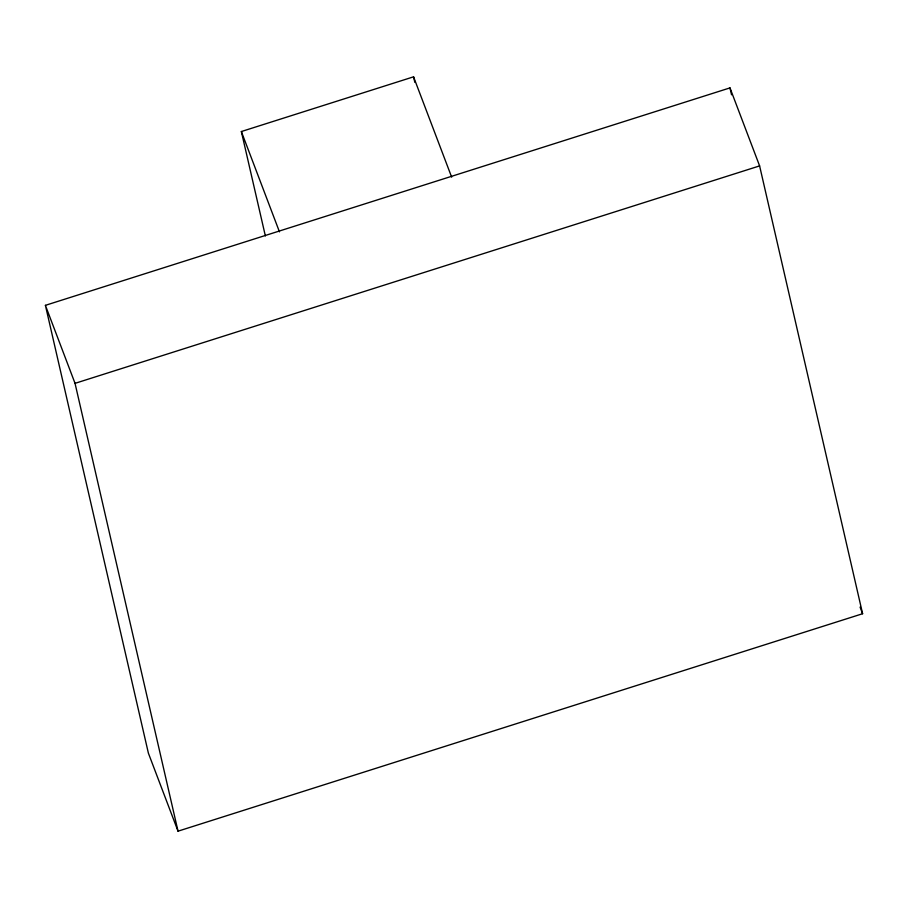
<?xml version="1.0" encoding="UTF-8"?>
<svg xmlns="http://www.w3.org/2000/svg" width="908" height="908" viewBox="0 0 908 908"><rect width="100%" height="100%" fill="white"/><g stroke="black" fill="none" stroke-linecap="round" stroke-linejoin="round"><path stroke-width="1.36" d="M265.363 235.944L241.358 131.535L413.56 76.828L451.662 177.139M45.4 305.338L729.975 87.894L759.61 165.903L862.6 613.729L178.025 831.172L148.39 753.163L45.4 305.338L75.035 383.346L178.025 831.172M75.035 383.346L759.61 165.903M860.092 607.111L862.6 613.729M241.358 131.535L279.46 231.846M729.975 87.894L731.564 94.807M413.56 76.828L414.82 82.322"/></g></svg>
